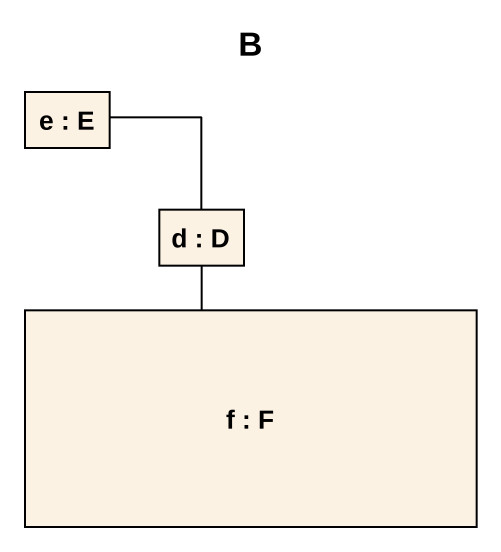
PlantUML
@startuml
title B
rectangle "e : E" as e
rectangle "d : D" as d
rectangle "f : F" as f
d -up- e
d -- f
@enduml
